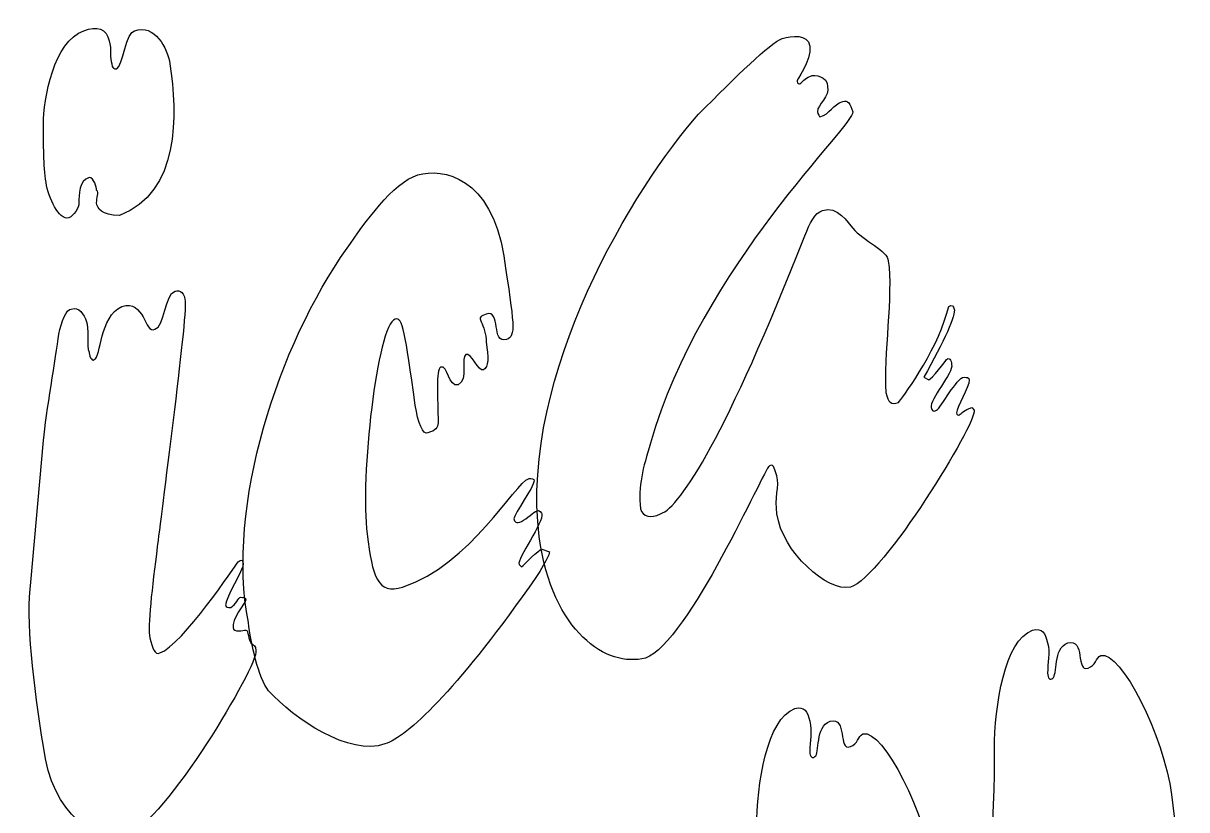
# Model space of a CAD drawing. Extents: x -198 to -95, y -282 to -207.
# Drawn here: x -150.51 to -107.21, y -236.63 to -207.36 of the extents above; entities that cross this region are included whole.
import ezdxf

# ---------------------------------------------------------------- set-up
doc = ezdxf.new("R2010")
doc.units = 0
doc.layers.get('0').update_dxf_attribs({"linetype": 'CONTINUOUS'})

msp = doc.modelspace()

# ---------------------------------------------------------------- linework, layer by layer
at = {"color": 7}
for points in [[(-125.376506, -210.749247)], [(-125.376506, -210.749247)], [(-147.778614, -214.043675)], [(-147.778614, -214.043675)], [(-138.46009, -215.737952)], [(-138.46009, -215.737952)]]:
    msp.add_lwpolyline(points, close=True, dxfattribs=at)
for points in [[(-116.152108, -218.185241), (-116.057982, -217.902861)], [(-116.152108, -218.185241), (-116.057982, -217.902861)], [(-116.999247, -220.538404), (-116.810994, -220.63253)], [(-116.999247, -220.538404), (-116.810994, -220.63253)], [(-115.210843, -221.667922), (-115.116717, -221.762048)], [(-115.210843, -221.667922), (-115.116717, -221.762048)], [(-150.225904, -228.162651), (-149.755271, -222.891566), (-149.755271, -222.891566)], [(-150.225904, -228.162651), (-149.755271, -222.891566), (-149.755271, -222.891566)], [(-131.212349, -226.939006), (-130.92997, -227.033133)], [(-131.212349, -226.939006), (-130.92997, -227.033133)], [(-132.059488, -227.503765), (-131.965361, -227.597892)], [(-132.059488, -227.503765), (-131.965361, -227.597892)]]:
    msp.add_lwpolyline(points, dxfattribs=at)
for points in [[(-146.366717, -207.643072), (-145.613705, -207.360693), (-145.143072, -208.301958), (-145.048946, -208.866717)], [(-146.366717, -207.643072), (-145.613705, -207.360693), (-145.143072, -208.301958), (-145.048946, -208.866717)], [(-149.755271, -211.125753), (-149.755271, -210.184488), (-149.378765, -208.019578), (-148.249247, -207.643072)], [(-149.755271, -211.125753), (-149.755271, -210.184488), (-149.378765, -208.019578), (-148.249247, -207.643072)], [(-148.249247, -207.643072), (-147.778614, -207.454819), (-147.402108, -207.548946), (-147.307982, -208.019578)], [(-148.249247, -207.643072), (-147.778614, -207.454819), (-147.402108, -207.548946), (-147.307982, -208.019578)], [(-147.025602, -209.05497), (-146.837349, -208.960843), (-146.649096, -207.643072), (-146.366717, -207.643072)], [(-147.025602, -209.05497), (-146.837349, -208.960843), (-146.649096, -207.643072), (-146.366717, -207.643072)], [(-122.270331, -207.925452), (-121.893825, -207.831325), (-121.329066, -207.737199), (-121.23494, -208.207831)], [(-122.270331, -207.925452), (-121.893825, -207.831325), (-121.329066, -207.737199), (-121.23494, -208.207831)], [(-147.307982, -208.019578), (-147.213855, -208.301958), (-147.307982, -208.678464), (-147.213855, -208.866717)], [(-147.307982, -208.019578), (-147.213855, -208.301958), (-147.307982, -208.678464), (-147.213855, -208.866717)], [(-125.376506, -210.749247), (-123.964608, -209.337349), (-122.740964, -208.113705), (-122.270331, -207.925452)], [(-125.376506, -210.749247), (-123.964608, -209.337349), (-122.740964, -208.113705), (-122.270331, -207.925452)], [(-121.23494, -208.207831), (-121.140813, -208.77259), (-121.799699, -209.525602), (-121.705572, -209.525602)], [(-121.23494, -208.207831), (-121.140813, -208.77259), (-121.799699, -209.525602), (-121.705572, -209.525602)], [(-147.213855, -208.866717), (-147.213855, -209.05497), (-147.119729, -209.05497), (-147.025602, -209.05497)], [(-147.213855, -208.866717), (-147.213855, -209.05497), (-147.119729, -209.05497), (-147.025602, -209.05497)], [(-145.048946, -208.866717), (-144.766566, -210.749247), (-144.67244, -213.667169), (-146.931476, -214.514307)], [(-145.048946, -208.866717), (-144.766566, -210.749247), (-144.67244, -213.667169), (-146.931476, -214.514307)], [(-121.705572, -209.525602), (-121.705572, -209.619729), (-121.611446, -209.619729), (-121.611446, -209.619729)], [(-121.705572, -209.525602), (-121.705572, -209.619729), (-121.611446, -209.619729), (-121.611446, -209.619729)], [(-121.611446, -209.619729), (-121.517319, -209.525602), (-121.423193, -209.431476), (-121.23494, -209.337349)], [(-121.611446, -209.619729), (-121.517319, -209.525602), (-121.423193, -209.431476), (-121.23494, -209.337349)], [(-121.23494, -209.337349), (-121.046687, -209.243223), (-120.576054, -209.337349), (-120.576054, -209.713855)], [(-121.23494, -209.337349), (-121.046687, -209.243223), (-120.576054, -209.337349), (-120.576054, -209.713855)], [(-120.576054, -209.713855), (-120.481928, -210.090361), (-120.95256, -210.372741), (-120.95256, -210.65512)], [(-120.576054, -209.713855), (-120.481928, -210.090361), (-120.95256, -210.372741), (-120.95256, -210.65512)], [(-120.858434, -210.843373), (-120.481928, -210.749247), (-120.387801, -210.372741), (-120.011295, -210.278614)], [(-120.858434, -210.843373), (-120.481928, -210.749247), (-120.387801, -210.372741), (-120.011295, -210.278614)], [(-120.011295, -210.278614), (-119.823042, -210.184488), (-119.728916, -210.372741), (-119.634789, -210.65512)], [(-120.011295, -210.278614), (-119.823042, -210.184488), (-119.728916, -210.372741), (-119.634789, -210.65512)], [(-131.306476, -226.468373), (-132.059488, -220.444277), (-127.729669, -213.384789), (-125.376506, -210.749247)], [(-131.306476, -226.468373), (-132.059488, -220.444277), (-127.729669, -213.384789), (-125.376506, -210.749247)], [(-119.634789, -210.65512), (-119.540663, -211.125753), (-125.28238, -216.396837), (-127.16491, -222.985693)], [(-119.634789, -210.65512), (-119.540663, -211.125753), (-125.28238, -216.396837), (-127.16491, -222.985693)], [(-120.95256, -210.65512), (-120.95256, -210.749247), (-120.858434, -210.843373), (-120.858434, -210.843373)], [(-120.95256, -210.65512), (-120.95256, -210.749247), (-120.858434, -210.843373), (-120.858434, -210.843373)], [(-149.661145, -213.290663), (-149.755271, -212.631777), (-149.755271, -211.878765), (-149.755271, -211.125753)], [(-149.661145, -213.290663), (-149.755271, -212.631777), (-149.755271, -211.878765), (-149.755271, -211.125753)], [(-138.46009, -215.737952), (-137.801205, -214.796687), (-136.765813, -213.290663), (-135.824548, -213.008283)], [(-138.46009, -215.737952), (-137.801205, -214.796687), (-136.765813, -213.290663), (-135.824548, -213.008283)], [(-135.824548, -213.008283), (-134.883283, -212.725904), (-133.09488, -213.10241), (-132.624247, -216.020331)], [(-135.824548, -213.008283), (-134.883283, -212.725904), (-133.09488, -213.10241), (-132.624247, -216.020331)], [(-148.814006, -214.608434), (-149.190512, -214.70256), (-149.567018, -213.855422), (-149.661145, -213.290663)], [(-148.814006, -214.608434), (-149.190512, -214.70256), (-149.567018, -213.855422), (-149.661145, -213.290663)], [(-148.060994, -213.10241), (-148.4375, -213.196536), (-148.4375, -213.761295), (-148.4375, -214.043675)], [(-148.060994, -213.10241), (-148.4375, -213.196536), (-148.4375, -213.761295), (-148.4375, -214.043675)], [(-147.778614, -213.573042), (-147.778614, -213.478916), (-147.872741, -213.10241), (-148.060994, -213.10241)], [(-147.778614, -213.573042), (-147.778614, -213.478916), (-147.872741, -213.10241), (-148.060994, -213.10241)], [(-147.778614, -214.043675), (-147.778614, -213.855422), (-147.684488, -213.667169), (-147.778614, -213.573042)], [(-147.778614, -214.043675), (-147.778614, -213.855422), (-147.684488, -213.667169), (-147.778614, -213.573042)], [(-148.4375, -214.043675), (-148.4375, -214.231928), (-148.625753, -214.514307), (-148.814006, -214.608434)], [(-148.4375, -214.043675), (-148.4375, -214.231928), (-148.625753, -214.514307), (-148.814006, -214.608434)], [(-146.931476, -214.514307), (-147.590361, -214.514307), (-147.778614, -214.231928), (-147.778614, -214.043675)], [(-146.931476, -214.514307), (-147.590361, -214.514307), (-147.778614, -214.231928), (-147.778614, -214.043675)], [(-121.423193, -215.267319), (-121.23494, -214.796687), (-121.046687, -214.420181), (-120.764307, -214.326054)], [(-121.423193, -215.267319), (-121.23494, -214.796687), (-121.046687, -214.420181), (-120.764307, -214.326054)], [(-120.764307, -214.326054), (-120.199548, -214.137801), (-119.823042, -214.796687), (-119.634789, -214.98494)], [(-120.764307, -214.326054), (-120.199548, -214.137801), (-119.823042, -214.796687), (-119.634789, -214.98494)], [(-119.634789, -214.98494), (-119.258283, -215.455572), (-118.317018, -215.832078), (-118.317018, -216.208584)], [(-119.634789, -214.98494), (-119.258283, -215.455572), (-118.317018, -215.832078), (-118.317018, -216.208584)], [(-126.788404, -225.621235), (-126.035392, -225.338855), (-124.341114, -222.703313), (-121.423193, -215.267319)], [(-126.788404, -225.621235), (-126.035392, -225.338855), (-124.341114, -222.703313), (-121.423193, -215.267319)], [(-142.131024, -229.668675), (-142.978163, -225.338855), (-141.001506, -219.314759), (-138.46009, -215.737952)], [(-142.131024, -229.668675), (-142.978163, -225.338855), (-141.001506, -219.314759), (-138.46009, -215.737952)], [(-132.624247, -216.020331), (-132.247741, -218.561747), (-132.153614, -219.03238), (-132.53012, -219.126506)], [(-132.624247, -216.020331), (-132.247741, -218.561747), (-132.153614, -219.03238), (-132.53012, -219.126506)], [(-118.317018, -216.208584), (-118.128765, -217.432229), (-118.505271, -219.785392), (-118.411145, -221.103163)], [(-118.317018, -216.208584), (-118.128765, -217.432229), (-118.505271, -219.785392), (-118.411145, -221.103163)], [(-145.613705, -218.75), (-145.237199, -218.655873), (-145.237199, -217.432229), (-144.860693, -217.338102)], [(-145.613705, -218.75), (-145.237199, -218.655873), (-145.237199, -217.432229), (-144.860693, -217.338102)], [(-144.860693, -217.338102), (-144.67244, -217.243976), (-144.484187, -217.432229), (-144.484187, -217.714608)], [(-144.860693, -217.338102), (-144.67244, -217.243976), (-144.484187, -217.432229), (-144.484187, -217.714608)], [(-146.837349, -217.902861), (-145.990211, -217.620482), (-145.990211, -218.938253), (-145.613705, -218.75)], [(-146.837349, -217.902861), (-145.990211, -217.620482), (-145.990211, -218.938253), (-145.613705, -218.75)], [(-144.484187, -217.714608), (-144.39006, -218.185241), (-145.425452, -225.997741), (-145.519578, -226.84488)], [(-144.484187, -217.714608), (-144.39006, -218.185241), (-145.425452, -225.997741), (-145.519578, -226.84488)], [(-149.190512, -218.938253), (-149.096386, -218.46762), (-148.908133, -217.996988), (-148.71988, -217.996988)], [(-149.190512, -218.938253), (-149.096386, -218.46762), (-148.908133, -217.996988), (-148.71988, -217.996988)], [(-148.71988, -217.996988), (-148.4375, -217.902861), (-148.249247, -218.185241), (-148.15512, -218.46762)], [(-148.71988, -217.996988), (-148.4375, -217.902861), (-148.249247, -218.185241), (-148.15512, -218.46762)], [(-147.872741, -219.879518), (-147.590361, -219.785392), (-147.684488, -218.279367), (-146.837349, -217.902861)], [(-147.872741, -219.879518), (-147.590361, -219.785392), (-147.684488, -218.279367), (-146.837349, -217.902861)], [(-133.283133, -218.185241), (-133.471386, -218.279367), (-133.565512, -218.279367), (-133.471386, -218.46762)], [(-133.283133, -218.185241), (-133.471386, -218.279367), (-133.565512, -218.279367), (-133.471386, -218.46762)], [(-132.53012, -219.126506), (-133.09488, -219.314759), (-132.718373, -217.996988), (-133.283133, -218.185241)], [(-132.53012, -219.126506), (-133.09488, -219.314759), (-132.718373, -217.996988), (-133.283133, -218.185241)], [(-117.940512, -221.479669), (-117.846386, -221.385542), (-116.528614, -219.597139), (-116.152108, -218.185241)], [(-117.940512, -221.479669), (-117.846386, -221.385542), (-116.528614, -219.597139), (-116.152108, -218.185241)], [(-115.869729, -217.996988), (-115.775602, -218.185241), (-116.246235, -219.220633), (-116.999247, -220.538404)], [(-115.869729, -217.996988), (-115.775602, -218.185241), (-116.246235, -219.220633), (-116.999247, -220.538404)], [(-116.057982, -217.902861), (-115.963855, -217.808735), (-115.869729, -217.902861), (-115.869729, -217.996988)], [(-116.057982, -217.902861), (-115.963855, -217.808735), (-115.869729, -217.902861), (-115.869729, -217.996988)], [(-148.15512, -218.46762), (-148.060994, -218.655873), (-148.15512, -219.408886), (-148.060994, -219.597139)], [(-148.15512, -218.46762), (-148.060994, -218.655873), (-148.15512, -219.408886), (-148.060994, -219.597139)], [(-136.671687, -218.373494), (-137.330572, -218.561747), (-137.989458, -224.303464), (-137.707078, -226.374247)], [(-136.671687, -218.373494), (-137.330572, -218.561747), (-137.989458, -224.303464), (-137.707078, -226.374247)], [(-135.918675, -221.573795), (-136.295181, -218.844127), (-136.389307, -218.279367), (-136.671687, -218.373494)], [(-135.918675, -221.573795), (-136.295181, -218.844127), (-136.389307, -218.279367), (-136.671687, -218.373494)], [(-133.471386, -218.46762), (-133.377259, -218.655873), (-133.283133, -218.938253), (-133.283133, -219.220633)], [(-133.471386, -218.46762), (-133.377259, -218.655873), (-133.283133, -218.938253), (-133.283133, -219.220633)], [(-149.755271, -222.891566), (-149.661145, -221.856175), (-149.284639, -219.785392), (-149.190512, -218.938253)], [(-149.755271, -222.891566), (-149.661145, -221.856175), (-149.284639, -219.785392), (-149.190512, -218.938253)], [(-133.283133, -219.220633), (-133.189006, -219.785392), (-133.189006, -220.161898), (-133.377259, -220.256024)], [(-133.283133, -219.220633), (-133.189006, -219.785392), (-133.189006, -220.161898), (-133.377259, -220.256024)], [(-148.060994, -219.597139), (-148.060994, -219.691265), (-147.966867, -219.973645), (-147.872741, -219.879518)], [(-148.060994, -219.597139), (-148.060994, -219.691265), (-147.966867, -219.973645), (-147.872741, -219.879518)], [(-134.036145, -219.691265), (-134.224398, -219.785392), (-133.942018, -220.63253), (-134.318524, -220.820783)], [(-134.036145, -219.691265), (-134.224398, -219.785392), (-133.942018, -220.63253), (-134.318524, -220.820783)], [(-133.377259, -220.256024), (-133.565512, -220.350151), (-133.847892, -219.597139), (-134.036145, -219.691265)], [(-133.377259, -220.256024), (-133.565512, -220.350151), (-133.847892, -219.597139), (-134.036145, -219.691265)], [(-116.810994, -220.63253), (-116.716867, -220.63253), (-116.152108, -219.879518), (-116.152108, -219.879518)], [(-116.810994, -220.63253), (-116.716867, -220.63253), (-116.152108, -219.879518), (-116.152108, -219.879518)], [(-116.152108, -219.879518), (-116.057982, -219.785392), (-115.963855, -219.879518), (-115.963855, -220.067771)], [(-116.152108, -219.879518), (-116.057982, -219.785392), (-115.963855, -219.879518), (-115.963855, -220.067771)], [(-134.97741, -220.161898), (-135.165663, -220.256024), (-135.071536, -221.291416), (-135.071536, -222.232681)], [(-134.97741, -220.161898), (-135.165663, -220.256024), (-135.071536, -221.291416), (-135.071536, -222.232681)], [(-134.318524, -220.820783), (-134.69503, -220.91491), (-134.69503, -220.067771), (-134.97741, -220.161898)], [(-134.318524, -220.820783), (-134.69503, -220.91491), (-134.69503, -220.067771), (-134.97741, -220.161898)], [(-115.963855, -220.067771), (-115.869729, -220.350151), (-116.810994, -221.385542), (-116.716867, -221.667922)], [(-115.963855, -220.067771), (-115.869729, -220.350151), (-116.810994, -221.385542), (-116.716867, -221.667922)], [(-116.528614, -221.762048), (-116.340361, -221.667922), (-115.775602, -220.538404), (-115.493223, -220.538404)], [(-116.528614, -221.762048), (-116.340361, -221.667922), (-115.775602, -220.538404), (-115.493223, -220.538404)], [(-115.30497, -220.63253), (-115.30497, -220.91491), (-115.775602, -221.667922), (-115.775602, -221.856175)], [(-115.30497, -220.63253), (-115.30497, -220.91491), (-115.775602, -221.667922), (-115.775602, -221.856175)], [(-115.493223, -220.538404), (-115.399096, -220.538404), (-115.30497, -220.538404), (-115.30497, -220.63253)], [(-115.493223, -220.538404), (-115.399096, -220.538404), (-115.30497, -220.538404), (-115.30497, -220.63253)], [(-118.411145, -221.103163), (-118.317018, -221.479669), (-118.222892, -221.573795), (-117.940512, -221.479669)], [(-118.411145, -221.103163), (-118.317018, -221.479669), (-118.222892, -221.573795), (-117.940512, -221.479669)], [(-135.448042, -222.609187), (-135.636295, -222.703313), (-135.824548, -222.232681), (-135.918675, -221.573795)], [(-135.448042, -222.609187), (-135.636295, -222.703313), (-135.824548, -222.232681), (-135.918675, -221.573795)], [(-116.716867, -221.667922), (-116.716867, -221.762048), (-116.622741, -221.856175), (-116.528614, -221.762048)], [(-116.716867, -221.667922), (-116.716867, -221.762048), (-116.622741, -221.856175), (-116.528614, -221.762048)], [(-115.681476, -221.950301), (-115.587349, -221.856175), (-115.493223, -221.762048), (-115.210843, -221.667922)], [(-115.681476, -221.950301), (-115.587349, -221.856175), (-115.493223, -221.762048), (-115.210843, -221.667922)], [(-115.116717, -221.762048), (-115.02259, -222.232681), (-118.505271, -227.974398), (-119.728916, -228.350904)], [(-115.116717, -221.762048), (-115.02259, -222.232681), (-118.505271, -227.974398), (-119.728916, -228.350904)], [(-115.775602, -221.856175), (-115.775602, -221.950301), (-115.681476, -221.950301), (-115.681476, -221.950301)], [(-115.775602, -221.856175), (-115.775602, -221.950301), (-115.681476, -221.950301), (-115.681476, -221.950301)], [(-135.071536, -222.232681), (-135.071536, -222.420934), (-135.165663, -222.51506), (-135.448042, -222.609187)], [(-135.071536, -222.232681), (-135.071536, -222.420934), (-135.165663, -222.51506), (-135.448042, -222.609187)], [(-127.16491, -222.985693), (-127.447289, -223.926958), (-127.635542, -224.585843), (-127.541416, -225.432982)], [(-127.16491, -222.985693), (-127.447289, -223.926958), (-127.635542, -224.585843), (-127.541416, -225.432982)], [(-122.740964, -223.832831), (-122.929217, -223.926958), (-125.753012, -230.421687), (-127.353163, -230.986446)], [(-122.740964, -223.832831), (-122.929217, -223.926958), (-125.753012, -230.421687), (-127.353163, -230.986446)], [(-122.458584, -224.209337), (-122.552711, -224.021084), (-122.552711, -223.738705), (-122.740964, -223.832831)], [(-122.458584, -224.209337), (-122.552711, -224.021084), (-122.552711, -223.738705), (-122.740964, -223.832831)], [(-122.458584, -225.621235), (-122.552711, -225.056476), (-122.364458, -224.585843), (-122.458584, -224.209337)], [(-122.458584, -225.621235), (-122.552711, -225.056476), (-122.364458, -224.585843), (-122.458584, -224.209337)], [(-136.389307, -228.350904), (-133.847892, -227.503765), (-132.247741, -224.491717), (-131.682982, -224.303464)], [(-136.389307, -228.350904), (-133.847892, -227.503765), (-132.247741, -224.491717), (-131.682982, -224.303464)], [(-131.494729, -224.39759), (-131.494729, -224.585843), (-132.247741, -225.621235), (-132.247741, -225.809488)], [(-131.494729, -224.39759), (-131.494729, -224.585843), (-132.247741, -225.621235), (-132.247741, -225.809488)], [(-131.682982, -224.303464), (-131.588855, -224.303464), (-131.494729, -224.303464), (-131.494729, -224.39759)], [(-131.682982, -224.303464), (-131.588855, -224.303464), (-131.494729, -224.303464), (-131.494729, -224.39759)], [(-131.965361, -225.903614), (-131.777108, -225.809488), (-131.494729, -225.527108), (-131.400602, -225.527108)], [(-131.965361, -225.903614), (-131.777108, -225.809488), (-131.494729, -225.527108), (-131.400602, -225.527108)], [(-131.400602, -225.527108), (-131.306476, -225.432982), (-131.212349, -225.621235), (-131.212349, -225.621235)], [(-131.400602, -225.527108), (-131.306476, -225.432982), (-131.212349, -225.621235), (-131.212349, -225.621235)], [(-127.541416, -225.432982), (-127.447289, -225.715361), (-127.16491, -225.809488), (-126.788404, -225.621235)], [(-127.541416, -225.432982), (-127.447289, -225.715361), (-127.16491, -225.809488), (-126.788404, -225.621235)], [(-132.247741, -225.809488), (-132.247741, -225.903614), (-132.153614, -225.997741), (-131.965361, -225.903614)], [(-132.247741, -225.809488), (-132.247741, -225.903614), (-132.153614, -225.997741), (-131.965361, -225.903614)], [(-131.212349, -225.621235), (-131.118223, -225.903614), (-132.153614, -227.315512), (-132.059488, -227.503765)], [(-131.212349, -225.621235), (-131.118223, -225.903614), (-132.153614, -227.315512), (-132.059488, -227.503765)], [(-119.728916, -228.350904), (-120.576054, -228.539157), (-122.270331, -227.033133), (-122.458584, -225.621235)], [(-119.728916, -228.350904), (-120.576054, -228.539157), (-122.270331, -227.033133), (-122.458584, -225.621235)], [(-137.707078, -226.374247), (-137.518825, -227.974398), (-137.330572, -228.633283), (-136.389307, -228.350904)], [(-137.707078, -226.374247), (-137.518825, -227.974398), (-137.330572, -228.633283), (-136.389307, -228.350904)], [(-145.519578, -226.84488), (-145.707831, -228.350904), (-145.896084, -229.856928), (-145.801958, -230.233434)], [(-145.519578, -226.84488), (-145.707831, -228.350904), (-145.896084, -229.856928), (-145.801958, -230.233434)], [(-127.353163, -230.986446), (-128.76506, -231.362952), (-130.835843, -230.045181), (-131.306476, -226.468373)], [(-127.353163, -230.986446), (-128.76506, -231.362952), (-130.835843, -230.045181), (-131.306476, -226.468373)], [(-142.50753, -227.409639), (-142.413404, -227.315512), (-142.319277, -227.315512), (-142.319277, -227.503765)], [(-142.50753, -227.409639), (-142.413404, -227.315512), (-142.319277, -227.315512), (-142.319277, -227.503765)], [(-131.965361, -227.597892), (-131.871235, -227.503765), (-131.306476, -226.939006), (-131.212349, -226.939006)], [(-131.965361, -227.597892), (-131.871235, -227.503765), (-131.306476, -226.939006), (-131.212349, -226.939006)], [(-130.92997, -227.033133), (-130.92997, -227.127259), (-131.024096, -227.409639), (-131.682982, -228.350904)], [(-130.92997, -227.033133), (-130.92997, -227.127259), (-131.024096, -227.409639), (-131.682982, -228.350904)], [(-145.425452, -230.798193), (-144.578313, -230.515813), (-142.601657, -227.503765), (-142.50753, -227.409639)], [(-145.425452, -230.798193), (-144.578313, -230.515813), (-142.601657, -227.503765), (-142.50753, -227.409639)], [(-142.319277, -227.503765), (-142.319277, -227.692018), (-142.978163, -228.72741), (-142.978163, -229.009789)], [(-142.319277, -227.503765), (-142.319277, -227.692018), (-142.978163, -228.72741), (-142.978163, -229.009789)], [(-149.755271, -234.280873), (-150.131777, -232.021837), (-150.414157, -229.480422), (-150.225904, -228.162651)], [(-149.755271, -234.280873), (-150.131777, -232.021837), (-150.414157, -229.480422), (-150.225904, -228.162651)], [(-131.682982, -228.350904), (-134.412651, -232.21009), (-136.201054, -233.904367), (-137.048193, -234.186747)], [(-131.682982, -228.350904), (-134.412651, -232.21009), (-136.201054, -233.904367), (-137.048193, -234.186747)], [(-142.978163, -229.009789), (-142.978163, -229.103916), (-142.884036, -229.103916), (-142.78991, -229.103916)], [(-142.978163, -229.009789), (-142.978163, -229.103916), (-142.884036, -229.103916), (-142.78991, -229.103916)], [(-142.78991, -229.103916), (-142.601657, -229.009789), (-142.50753, -228.72741), (-142.413404, -228.72741)], [(-142.78991, -229.103916), (-142.601657, -229.009789), (-142.50753, -228.72741), (-142.413404, -228.72741)], [(-142.225151, -228.821536), (-142.225151, -228.915663), (-142.78991, -229.574548), (-142.695783, -229.856928)], [(-142.225151, -228.821536), (-142.225151, -228.915663), (-142.78991, -229.574548), (-142.695783, -229.856928)], [(-142.413404, -228.72741), (-142.319277, -228.72741), (-142.225151, -228.72741), (-142.225151, -228.821536)], [(-142.413404, -228.72741), (-142.319277, -228.72741), (-142.225151, -228.72741), (-142.225151, -228.821536)], [(-142.695783, -229.856928), (-142.695783, -230.045181), (-142.319277, -229.951054), (-142.225151, -229.951054)], [(-142.695783, -229.856928), (-142.695783, -230.045181), (-142.319277, -229.951054), (-142.225151, -229.951054)], [(-141.378012, -232.21009), (-141.754518, -231.739458), (-142.036898, -230.421687), (-142.131024, -229.668675)], [(-141.378012, -232.21009), (-141.754518, -231.739458), (-142.036898, -230.421687), (-142.131024, -229.668675)], [(-112.951807, -229.951054), (-112.575301, -229.856928), (-112.481175, -230.045181), (-112.387048, -230.421687)], [(-112.951807, -229.951054), (-112.575301, -229.856928), (-112.481175, -230.045181), (-112.387048, -230.421687)], [(-145.801958, -230.233434), (-145.707831, -230.60994), (-145.613705, -230.892319), (-145.425452, -230.798193)], [(-145.801958, -230.233434), (-145.707831, -230.60994), (-145.613705, -230.892319), (-145.425452, -230.798193)], [(-142.225151, -229.951054), (-142.131024, -229.951054), (-142.131024, -230.32756), (-142.036898, -230.421687)], [(-142.225151, -229.951054), (-142.131024, -229.951054), (-142.131024, -230.32756), (-142.036898, -230.421687)], [(-114.363705, -234.375), (-114.363705, -232.774849), (-113.987199, -230.32756), (-112.951807, -229.951054)], [(-114.363705, -234.375), (-114.363705, -232.774849), (-113.987199, -230.32756), (-112.951807, -229.951054)], [(-111.634036, -230.421687), (-110.975151, -230.233434), (-111.351657, -231.551205), (-110.881024, -231.362952)], [(-111.634036, -230.421687), (-110.975151, -230.233434), (-111.351657, -231.551205), (-110.881024, -231.362952)], [(-141.848645, -230.704066), (-141.754518, -231.268825), (-145.237199, -237.104669), (-146.649096, -237.575301)], [(-141.848645, -230.704066), (-141.754518, -231.268825), (-145.237199, -237.104669), (-146.649096, -237.575301)], [(-142.036898, -230.421687), (-141.942771, -230.515813), (-141.848645, -230.515813), (-141.848645, -230.704066)], [(-142.036898, -230.421687), (-141.942771, -230.515813), (-141.848645, -230.515813), (-141.848645, -230.704066)], [(-112.387048, -230.421687), (-112.292922, -230.798193), (-112.387048, -231.174699), (-112.387048, -231.551205)], [(-112.387048, -230.421687), (-112.292922, -230.798193), (-112.387048, -231.174699), (-112.387048, -231.551205)], [(-112.198795, -231.739458), (-112.010542, -231.645331), (-112.198795, -230.60994), (-111.634036, -230.421687)], [(-112.198795, -231.739458), (-112.010542, -231.645331), (-112.198795, -230.60994), (-111.634036, -230.421687)], [(-110.410392, -230.892319), (-109.65738, -230.704066), (-108.057229, -233.904367), (-107.774849, -236.069277)], [(-110.410392, -230.892319), (-109.65738, -230.704066), (-108.057229, -233.904367), (-107.774849, -236.069277)], [(-110.881024, -231.362952), (-110.598645, -231.268825), (-110.598645, -230.986446), (-110.410392, -230.892319)], [(-110.881024, -231.362952), (-110.598645, -231.268825), (-110.598645, -230.986446), (-110.410392, -230.892319)], [(-112.387048, -231.551205), (-112.387048, -231.739458), (-112.292922, -231.833584), (-112.198795, -231.739458)], [(-112.387048, -231.551205), (-112.387048, -231.739458), (-112.292922, -231.833584), (-112.198795, -231.739458)], [(-150.978916, -231.833584), (-150.225904, -236.822289), (-157.003012, -243.317018), (-159.638554, -244.258283)], [(-150.978916, -231.833584), (-150.225904, -236.822289), (-157.003012, -243.317018), (-159.638554, -244.258283)], [(-137.048193, -234.186747), (-138.365964, -234.65738), (-140.436747, -233.245482), (-141.378012, -232.21009)], [(-137.048193, -234.186747), (-138.365964, -234.65738), (-140.436747, -233.245482), (-141.378012, -232.21009)], [(-123.211596, -237.292922), (-123.211596, -235.692771), (-122.83509, -233.245482), (-121.799699, -232.868976)], [(-123.211596, -237.292922), (-123.211596, -235.692771), (-122.83509, -233.245482), (-121.799699, -232.868976)], [(-121.799699, -232.868976), (-121.423193, -232.774849), (-121.329066, -232.963102), (-121.23494, -233.339608)], [(-121.799699, -232.868976), (-121.423193, -232.774849), (-121.329066, -232.963102), (-121.23494, -233.339608)], [(-121.23494, -233.339608), (-121.140813, -233.716114), (-121.23494, -234.09262), (-121.23494, -234.469127)], [(-121.23494, -233.339608), (-121.140813, -233.716114), (-121.23494, -234.09262), (-121.23494, -234.469127)], [(-121.046687, -234.65738), (-120.858434, -234.563253), (-121.046687, -233.527861), (-120.481928, -233.339608)], [(-121.046687, -234.65738), (-120.858434, -234.563253), (-121.046687, -233.527861), (-120.481928, -233.339608)], [(-120.481928, -233.339608), (-119.823042, -233.151355), (-120.199548, -234.469127), (-119.728916, -234.280873)], [(-120.481928, -233.339608), (-119.823042, -233.151355), (-120.199548, -234.469127), (-119.728916, -234.280873)], [(-119.728916, -234.280873), (-119.446536, -234.186747), (-119.446536, -233.904367), (-119.258283, -233.810241)], [(-119.728916, -234.280873), (-119.446536, -234.186747), (-119.446536, -233.904367), (-119.258283, -233.810241)], [(-119.258283, -233.810241), (-118.505271, -233.621988), (-116.90512, -236.822289), (-116.622741, -238.987199)], [(-119.258283, -233.810241), (-118.505271, -233.621988), (-116.90512, -236.822289), (-116.622741, -238.987199)], [(-146.649096, -237.575301), (-147.684488, -237.951807), (-149.472892, -236.822289), (-149.755271, -234.280873)], [(-146.649096, -237.575301), (-147.684488, -237.951807), (-149.472892, -236.822289), (-149.755271, -234.280873)], [(-121.23494, -234.469127), (-121.23494, -234.65738), (-121.140813, -234.751506), (-121.046687, -234.65738)], [(-121.23494, -234.469127), (-121.23494, -234.65738), (-121.140813, -234.751506), (-121.046687, -234.65738)], [(-114.928464, -256.965361), (-115.775602, -251.035392), (-114.269578, -239.081325), (-114.363705, -234.375)], [(-114.928464, -256.965361), (-115.775602, -251.035392), (-114.269578, -239.081325), (-114.363705, -234.375)], [(-107.774849, -236.069277), (-107.21009, -240.399096), (-107.21009, -244.728916), (-108.716114, -249.71762)], [(-107.774849, -236.069277), (-107.21009, -240.399096), (-107.21009, -244.728916), (-108.716114, -249.71762)]]:
    msp.add_open_spline(points, degree=3, dxfattribs=at)

doc.saveas('drawing.dxf')
